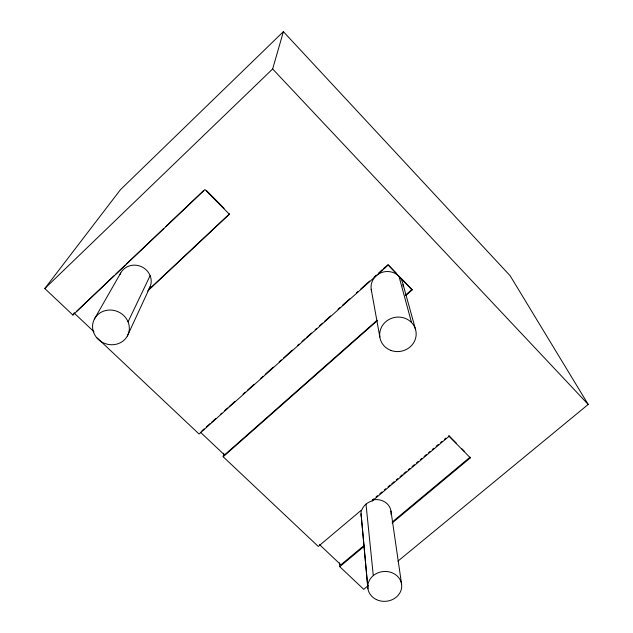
<?xml version="1.0" encoding="UTF-8"?>
<svg xmlns="http://www.w3.org/2000/svg" width="633" height="633" viewBox="0 0 633 633"><rect width="100%" height="100%" fill="white"/><g stroke="black" fill="none" stroke-linecap="round" stroke-linejoin="round"><path stroke-width="0.95" d="M456.393 443.227L448.844 435.599L449.042 436.303L372.37 500.885A15.073 13.53 -5.2 0 0 361.981 509.628L318.272 546.445L223.172 456.757L223.773 453.125M147.616 291.022L229.375 214.247L204.95 189.56L72.906 315.052L44.793 288.537L272.649 68.973L283.394 31.65L510.158 275.774L588.207 404.44L397.967 561.107M229.375 214.247L229.494 213.835L148.439 289.954M127.344 336.02L150.211 286.583M128.056 321.849L150.124 275.648M94.483 318.89L120.681 273.013M72.906 315.052L74.393 312.71M44.793 288.537L120.428 189.718L283.394 31.65M76.617 311.301L114.454 275.347M115.879 273.986L125.16 265.172M126.584 263.811L163.71 228.529M165.846 226.495L203.684 190.541M201.895 430.907L204.103 428.937M206.311 426.966L209.99 423.675M211.462 422.361L215.877 418.421M220.292 414.473L221.764 413.159M224.707 410.532L227.651 407.905M229.122 406.584L235.009 401.33M243.104 394.098L245.311 392.128M247.519 390.157L254.142 384.239M260.764 378.32L262.972 376.35M265.18 374.38L273.274 367.148M279.161 361.886L281.369 359.916M283.576 357.946L292.406 350.057M297.557 345.46L299.029 344.138M301.973 341.511L304.916 338.884M306.388 337.571L311.539 332.966M315.218 329.682L316.69 328.369M319.633 325.734L322.569 323.107M324.776 321.137L330.663 315.875M338.022 309.308L340.23 307.329M342.437 305.359L349.796 298.784M356.419 292.873L357.89 291.56M360.834 288.925L369.664 281.036M374.079 277.096L375.551 275.782M378.494 273.155L382.174 269.864M383.645 268.55L388.061 264.61L396.25 273.139M377.118 320.227L224.501 454.953L200.424 432.22M405.27 295.374L411.941 289.495L401.021 278.116M223.172 456.757L377.268 320.741M406.164 295.239L412.091 290.009L411.941 289.495M372.37 500.885L372.275 500.094L373.779 498.828M376.034 496.937L377.537 495.671M379.784 493.772L382.039 491.873M384.286 489.974L385.79 488.716M388.045 486.817L390.292 484.918M391.795 483.652L394.05 481.76M396.298 479.861L397.801 478.595M400.056 476.696L402.303 474.797M403.807 473.539L406.062 471.64M408.309 469.741L409.812 468.475M412.059 466.584L414.314 464.685M416.569 462.786L418.065 461.52M420.32 459.621L421.823 458.363M424.07 456.464L426.325 454.565M428.581 452.666L430.076 451.408M432.331 449.509L433.834 448.243M436.082 446.344L438.337 444.445M440.584 442.554L442.087 441.288M444.342 439.389L445.846 438.123M364.331 545.29L340.902 564.818L319.467 544.586M392.286 521.988L470.121 457.105L470.351 457.841L392.136 523.024M368.287 585.541L363.722 589.307L339.739 566.685L364.038 546.437M74.472 313.343L94.048 331.811M97.411 338.157L199.055 434.016L388.179 265.092L412.091 290.009M206.469 190.549L224.074 208.36M461.884 448.781L464.63 451.558M449.042 436.303L470.351 457.841M272.649 68.973L588.207 404.44M415.62 329.738L402.612 282.761A16.062 15.319 -12.4 0 0 383.052 272.079A16.062 15.319 -12.4 0 0 371.579 291.069M398.98 276.344L411.513 322.521M371.199 289.257L379.84 337.049M390.98 511.092L401.575 584.148M365.993 504.121L373.296 575.595M361.19 515.286L367.931 588.793M361.039 513.664L367.773 586.997M339.549 562.895L339.739 566.685M402.976 284.581A16.062 15.319 -12.4 0 1 403.11 286.425M119.906 274.69A16.276 15.287 22.5 0 1 142.417 267.158A16.276 15.287 22.5 0 1 148.439 289.811M372.275 500.094A15.05 13.515 -5.2 0 1 391.02 514.352M361.554 516.876A15.05 13.515 -5.2 0 1 361.403 510.412M390.854 350.397A18.286 17.21 -11.3 0 0 416.031 331.779A18.286 17.21 -11.3 0 0 386.898 320.836A18.286 17.21 -11.3 0 0 390.854 350.397M96.857 337.872A18.555 17.186 20.5 0 0 128.23 334.145A18.555 17.186 20.5 0 0 107.76 310.17A18.555 17.186 20.5 0 0 96.857 337.872M376.382 599.578A16.988 14.939 -5 0 0 401.718 585.944A16.988 14.939 -5 0 0 376.137 573.688A16.988 14.939 -5 0 0 376.382 599.578"/></g></svg>
